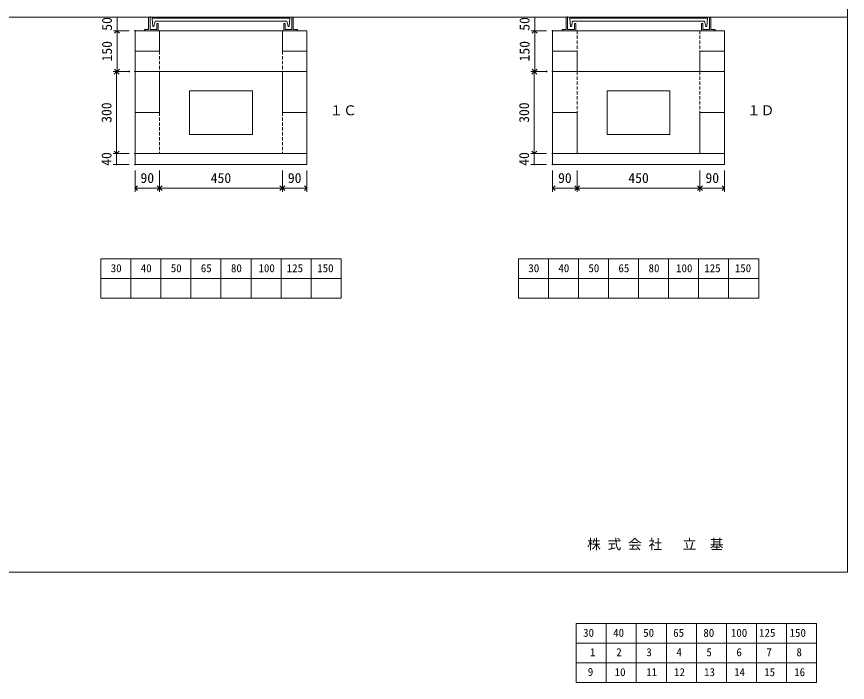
# Model space of a CAD drawing. Units: millimetres, scale not verified. Extents: x -4890 to 18490, y -2339 to 2339.
# Drawn here: x 1846 to 4890, y -2339 to 101 of the extents above; entities that cross this region are included whole.
import ezdxf
from ezdxf.enums import TextEntityAlignment as Align

# ---------------------------------------------------------------- set-up
doc = ezdxf.new("R2010")
doc.units = ezdxf.units.MM
doc.header["$LTSCALE"] = 10
doc.header["$PDMODE"] = 32
doc.header["$PDSIZE"] = 2
doc.linetypes.add('DASHED1', pattern=[1.8, 1.2, -0.6])
doc.linetypes.add('USER5', pattern=[3.185, 0.01, -3.175])
doc.layers.add('0-1_Defpoints', color=7, linetype='Continuous')
for name, color, linetype, lineweight in [('0-2_waku', 7, 'Continuous', 18), ('0-3_gaikei', 7, 'Continuous', 18), ('0-4_kakure', 7, 'USER5', 18), ('0-5_sunpou', 7, 'Continuous', 5), ('0-8_uchigawa', 6, 'Continuous', 18), ('0-A_futa', 3, 'Continuous', 18), ('0-B_GL', 4, 'Continuous', 18), ('0-D_文字１', 7, 'Continuous', 18), ('1-4_文字２', 7, 'Continuous', 5)]:
    doc.layers.add(name, color=color, linetype=linetype, lineweight=lineweight)
doc.styles.add('ＭＳ ゴシック', font='')
doc.styles.get('ＭＳ ゴシック').set_extended_font_data('MS Gothic')

# ---------------------------------------------------------------- blocks, each defined once
blk = doc.blocks.new('_Open90')
at = {"layer": '0-5_sunpou'}
blk.add_line((0, 0), (-1, 0), dxfattribs=at)
blk.add_lwpolyline([(-0.5, 0.5), (0, 0), (-0.5, -0.5)], dxfattribs=at)
blk = doc.blocks.new('D50')
at = {"layer": '0-1_Defpoints'}
for p in [(3727.32, 2064.36), (3660.08, 1764.36), (3727.32, 1764.36)]:
    blk.add_point(p, dxfattribs=at)
at = {"layer": '0-5_sunpou'}
for p, q in [((3705.32, 2064.36), (3647.08, 2064.36)), ((3660.08, 2046.36), (3660.08, 1782.36)), ((3705.32, 1764.36), (3647.08, 1764.36))]:
    blk.add_line(p, q, dxfattribs=at)
at = {"layer": '0-5_sunpou', "xscale": 18, "yscale": 18}
for p, rotation in [((3660.08, 2064.36), 90), ((3660.08, 1764.36), 270)]:
    blk.add_blockref('_Open90', p, dxfattribs=dict(at, rotation=rotation))
at = {"layer": '0-5_sunpou', "style": 'ＭＳ ゴシック'}
blk.add_text('300', height=36.66, rotation=90, dxfattribs=at).set_placement((3652.08, 1876.86), align=Align.BOTTOM_LEFT)
blk = doc.blocks.new('D51')
at = {"layer": '0-1_Defpoints'}
for p in [(3782.32, 2264.36), (3661.72, 2214.36), (3727.32, 2214.36)]:
    blk.add_point(p, dxfattribs=at)
at = {"layer": '0-5_sunpou'}
for p, q in [((3760.32, 2264.36), (3648.72, 2264.36)), ((3661.72, 2264.36), (3661.72, 2214.36)), ((3705.32, 2214.36), (3648.72, 2214.36))]:
    blk.add_line(p, q, dxfattribs=at)
at = {"layer": '0-5_sunpou', "style": 'ＭＳ ゴシック'}
blk.add_text('50', height=36.66, rotation=90, dxfattribs=at).set_placement((3653.72, 2214.36), align=Align.BOTTOM_LEFT)
blk = doc.blocks.new('D52')
at = {"layer": '0-1_Defpoints'}
for p in [(3727.32, 2214.36), (3661.72, 2064.36), (3705.32, 2064.36)]:
    blk.add_point(p, dxfattribs=at)
at = {"layer": '0-5_sunpou'}
for p, q in [((3705.32, 2214.36), (3648.72, 2214.36)), ((3661.72, 2196.36), (3661.72, 2082.36)), ((3683.32, 2064.36), (3648.72, 2064.36))]:
    blk.add_line(p, q, dxfattribs=at)
at = {"layer": '0-5_sunpou', "xscale": 18, "yscale": 18}
for p, rotation in [((3661.72, 2214.36), 90), ((3661.72, 2064.36), 270)]:
    blk.add_blockref('_Open90', p, dxfattribs=dict(at, rotation=rotation))
at = {"layer": '0-5_sunpou', "style": 'ＭＳ ゴシック'}
blk.add_text('150', height=36.66, rotation=90, dxfattribs=at).set_placement((3653.72, 2101.86), align=Align.BOTTOM_LEFT)
blk = doc.blocks.new('D53')
at = {"layer": '0-1_Defpoints'}
for p in [(5257.32, 2064.36), (5190.08, 1764.36), (5257.32, 1764.36)]:
    blk.add_point(p, dxfattribs=at)
at = {"layer": '0-5_sunpou'}
for p, q in [((5235.32, 2064.36), (5177.08, 2064.36)), ((5190.08, 2046.36), (5190.08, 1782.36)), ((5235.32, 1764.36), (5177.08, 1764.36))]:
    blk.add_line(p, q, dxfattribs=at)
at = {"layer": '0-5_sunpou', "xscale": 18, "yscale": 18}
for p, rotation in [((5190.08, 2064.36), 90), ((5190.08, 1764.36), 270)]:
    blk.add_blockref('_Open90', p, dxfattribs=dict(at, rotation=rotation))
at = {"layer": '0-5_sunpou', "style": 'ＭＳ ゴシック'}
blk.add_text('300', height=36.66, rotation=90, dxfattribs=at).set_placement((5182.08, 1876.86), align=Align.BOTTOM_LEFT)
blk = doc.blocks.new('D54')
at = {"layer": '0-1_Defpoints'}
for p in [(5312.32, 2264.36), (5191.72, 2214.36), (5257.32, 2214.36)]:
    blk.add_point(p, dxfattribs=at)
at = {"layer": '0-5_sunpou'}
for p, q in [((5290.32, 2264.36), (5178.72, 2264.36)), ((5191.72, 2264.36), (5191.72, 2214.36)), ((5235.32, 2214.36), (5178.72, 2214.36))]:
    blk.add_line(p, q, dxfattribs=at)
at = {"layer": '0-5_sunpou', "style": 'ＭＳ ゴシック'}
blk.add_text('50', height=36.66, rotation=90, dxfattribs=at).set_placement((5183.72, 2214.36), align=Align.BOTTOM_LEFT)
blk = doc.blocks.new('D55')
at = {"layer": '0-1_Defpoints'}
for p in [(5257.32, 2214.36), (5191.72, 2064.36), (5235.32, 2064.36)]:
    blk.add_point(p, dxfattribs=at)
at = {"layer": '0-5_sunpou'}
for p, q in [((5235.32, 2214.36), (5178.72, 2214.36)), ((5191.72, 2196.36), (5191.72, 2082.36)), ((5213.32, 2064.36), (5178.72, 2064.36))]:
    blk.add_line(p, q, dxfattribs=at)
at = {"layer": '0-5_sunpou', "xscale": 18, "yscale": 18}
for p, rotation in [((5191.72, 2214.36), 90), ((5191.72, 2064.36), 270)]:
    blk.add_blockref('_Open90', p, dxfattribs=dict(at, rotation=rotation))
at = {"layer": '0-5_sunpou', "style": 'ＭＳ ゴシック'}
blk.add_text('150', height=36.66, rotation=90, dxfattribs=at).set_placement((5183.72, 2101.86), align=Align.BOTTOM_LEFT)
blk = doc.blocks.new('D58')
at = {"layer": '0-1_Defpoints'}
for p in [(3727.32, 1764.36), (3660.08, 1724.36), (3727.32, 1724.36)]:
    blk.add_point(p, dxfattribs=at)
at = {"layer": '0-5_sunpou'}
for p, q in [((3705.32, 1764.36), (3647.08, 1764.36)), ((3660.08, 1764.36), (3660.08, 1724.36)), ((3705.32, 1724.36), (3647.08, 1724.36))]:
    blk.add_line(p, q, dxfattribs=at)
at = {"layer": '0-5_sunpou', "style": 'ＭＳ ゴシック'}
blk.add_text('40', height=36.66, rotation=90, dxfattribs=at).set_placement((3652.08, 1719.36), align=Align.BOTTOM_LEFT)
blk = doc.blocks.new('D59')
at = {"layer": '0-1_Defpoints'}
for p in [(5257.32, 1764.36), (5190.08, 1724.36), (5257.32, 1724.36)]:
    blk.add_point(p, dxfattribs=at)
at = {"layer": '0-5_sunpou'}
for p, q in [((5235.32, 1764.36), (5177.08, 1764.36)), ((5190.08, 1764.36), (5190.08, 1724.36)), ((5235.32, 1724.36), (5177.08, 1724.36))]:
    blk.add_line(p, q, dxfattribs=at)
at = {"layer": '0-5_sunpou', "style": 'ＭＳ ゴシック'}
blk.add_text('40', height=36.66, rotation=90, dxfattribs=at).set_placement((5182.08, 1719.36), align=Align.BOTTOM_LEFT)

msp = doc.modelspace()

# ---------------------------------------------------------------- linework, layer by layer
at = {"layer": '0-2_waku'}
for p, q in [((4890, 2339.23), (4890, -1935.77)), ((4890, 2339.23), (4890, -1935.77)), ((2155, -786.77), (2155, -930.77)), ((2155, -786.77), (2155, -930.77)), ((2155, -786.77), (2155, -930.77)), ((2155, -786.77), (2155, -930.77)), ((2155, -786.77), (3035, -786.77)), ((2265, -786.77), (2265, -930.77)), ((2375, -786.77), (2375, -930.77)), ((2375, -786.77), (2375, -930.77)), ((2485, -786.77), (2485, -930.77)), ((2595, -786.77), (2595, -930.77)), ((2705, -786.77), (2705, -930.77)), ((2815, -786.77), (2815, -930.77)), ((2925, -786.77), (2925, -930.77)), ((3035, -786.77), (3035, -930.77)), ((3685, -786.77), (3685, -930.77)), ((3685, -786.77), (3685, -930.77)), ((3685, -786.77), (3685, -930.77)), ((3685, -786.77), (3685, -930.77)), ((3685, -786.77), (4565, -786.77)), ((3795, -786.77), (3795, -930.77)), ((3905, -786.77), (3905, -930.77)), ((3905, -786.77), (3905, -930.77)), ((4015, -786.77), (4015, -930.77)), ((4125, -786.77), (4125, -930.77)), ((4235, -786.77), (4235, -930.77)), ((4345, -786.77), (4345, -930.77)), ((4455, -786.77), (4455, -930.77)), ((4565, -786.77), (4565, -930.77)), ((2155, -858.77), (3035, -858.77)), ((3685, -858.77), (4565, -858.77)), ((2155, -930.77), (3035, -930.77)), ((3685, -930.77), (4565, -930.77)), ((-1230, -1935.77), (4890, -1935.77)), ((-1230, -1935.77), (4890, -1935.77)), ((-1230, -1935.77), (4890, -1935.77))]:
    msp.add_line(p, q, dxfattribs=at)
at = {"layer": '0-3_gaikei'}
for p, q in [((2280, 49.23), (2910, 49.23)), ((2280, 49.23), (2910, 49.23)), ((2280, 49.23), (2370, 49.23)), ((2280, 49.23), (2910, 49.23)), ((2280, 49.23), (2370, 49.23)), ((2280, 49.23), (2910, 49.23)), ((2280, 49.23), (2910, 49.23)), ((2280, 49.23), (2910, 49.23)), ((2280, -440.77), (2280, 49.23)), ((2360, 49.23), (2830, 49.23)), ((2360, 49.23), (2830, 49.23)), ((2370, 49.23), (2820, 49.23)), ((2370, -25.77), (2370, 49.23)), ((2820, 49.23), (2910, 49.23)), ((2820, 49.23), (2910, 49.23)), ((2820, -25.77), (2820, 49.23)), ((2910, 49.23), (2910, -440.77)), ((3810, 49.23), (4440, 49.23)), ((3810, 49.23), (4440, 49.23)), ((3810, 49.23), (3900, 49.23)), ((3810, 49.23), (4440, 49.23)), ((3810, 49.23), (3900, 49.23)), ((3810, 49.23), (4440, 49.23)), ((3810, 49.23), (4440, 49.23)), ((3810, 49.23), (4440, 49.23)), ((3810, -440.77), (3810, 49.23)), ((3890, 49.23), (4360, 49.23)), ((3890, 49.23), (4360, 49.23)), ((3900, 49.23), (4350, 49.23)), ((4350, 49.23), (4440, 49.23)), ((4350, 49.23), (4440, 49.23)), ((4440, 49.23), (4440, -440.77)), ((2280, -25.77), (2370, -25.77)), ((2820, -25.77), (2910, -25.77)), ((3810, -25.77), (3900, -25.77)), ((3900, -100.77), (3900, -25.77)), ((4350, -25.77), (4440, -25.77)), ((4350, -100.77), (4350, -25.77)), ((2280, -100.77), (2910, -100.77)), ((2280, -100.77), (2910, -100.77)), ((2280, -100.77), (2910, -100.77)), ((2360, -100.77), (2830, -100.77)), ((2360, -100.77), (2830, -100.77)), ((2370, -100.77), (2370, -250.77)), ((2820, -100.77), (2820, -250.77)), ((3810, -100.77), (4440, -100.77)), ((3810, -100.77), (4440, -100.77)), ((3810, -100.77), (4440, -100.77)), ((3890, -100.77), (4360, -100.77)), ((3890, -100.77), (4360, -100.77)), ((2280, -250.77), (2370, -250.77)), ((2820, -250.77), (2910, -250.77)), ((3810, -250.77), (3900, -250.77)), ((3900, -250.77), (3900, -400.77)), ((4350, -250.77), (4440, -250.77)), ((4350, -250.77), (4350, -400.77)), ((2280, -400.77), (2910, -400.77)), ((2280, -400.77), (2910, -400.77)), ((3810, -400.77), (4440, -400.77)), ((3810, -400.77), (4440, -400.77)), ((2280, -440.77), (2910, -440.77)), ((2280, -440.77), (2910, -440.77)), ((2280, -440.77), (2910, -440.77)), ((2280, -440.77), (2910, -440.77)), ((3810, -440.77), (4440, -440.77)), ((3810, -440.77), (4440, -440.77)), ((3810, -440.77), (4440, -440.77)), ((3810, -440.77), (4440, -440.77))]:
    msp.add_line(p, q, dxfattribs=at)
at = {"layer": '0-4_kakure', "linetype": 'Continuous'}
for p, q in [((2370, -25.77), (2370, 49.23)), ((2820, -25.77), (2820, 49.23)), ((3900, -100.77), (3900, -25.77)), ((4350, -100.77), (4350, -25.77)), ((3900, -250.77), (3900, -400.77)), ((4350, -250.77), (4350, -400.77))]:
    msp.add_line(p, q, dxfattribs=at)
at = {"layer": '0-4_kakure', "linetype": 'DASHED1', "lineweight": 5}
for p, q in [((3900, 49.23), (3900, -25.77)), ((4350, 49.23), (4350, -25.77)), ((2370, -25.77), (2370, -100.77)), ((2820, -25.77), (2820, -100.77)), ((3900, -100.77), (3900, -250.77)), ((4350, -100.77), (4350, -250.77)), ((2370, -250.77), (2370, -400.77)), ((2820, -250.77), (2820, -400.77))]:
    msp.add_line(p, q, dxfattribs=at)
at = {"layer": '0-5_sunpou'}
for p, q in [((2280, -462.77), (2280, -540.7)), ((2370, -462.77), (2370, -540.7)), ((2370, -462.77), (2370, -540.7)), ((2820, -462.77), (2820, -540.7)), ((2820, -462.77), (2820, -540.7)), ((2910, -462.77), (2910, -540.7)), ((3810, -462.77), (3810, -540.7)), ((3900, -462.77), (3900, -540.7)), ((3900, -462.77), (3900, -540.7)), ((4350, -462.77), (4350, -540.7)), ((4350, -462.77), (4350, -540.7)), ((4440, -462.77), (4440, -540.7)), ((2298, -527.7), (2352, -527.7)), ((2388, -527.7), (2802, -527.7)), ((2838, -527.7), (2892, -527.7)), ((3828, -527.7), (3882, -527.7)), ((3918, -527.7), (4332, -527.7)), ((4368, -527.7), (4422, -527.7))]:
    msp.add_line(p, q, dxfattribs=at)
at = {"layer": '0-8_uchigawa'}
for p, q in [((2480, -330.77), (2480, -170.77)), ((2480, -170.77), (2710, -170.77)), ((2710, -330.77), (2710, -170.77)), ((4010, -330.77), (4010, -170.77)), ((4010, -170.77), (4240, -170.77)), ((4240, -330.77), (4240, -170.77)), ((2480, -330.77), (2710, -330.77)), ((4010, -330.77), (4240, -330.77))]:
    msp.add_line(p, q, dxfattribs=at)
at = {"layer": '0-A_futa'}
for p, q in [((2330, 97.23), (2330, 54.23)), ((2332, 99.23), (2335, 99.23)), ((2335, 99.23), (2335, 54.23)), ((2342.81, 94.73), (2847.14, 94.73)), ((2342.81, 94.73), (2345.3, 64.73)), ((2847.14, 94.73), (2844.89, 64.73)), ((2855, 99.23), (2855, 54.23)), ((2855, 99.23), (2858, 99.23)), ((2860, 97.23), (2860, 54.23)), ((3860, 97.23), (3860, 54.23)), ((3862, 99.23), (3865, 99.23)), ((3865, 99.23), (3865, 54.23)), ((3872.81, 94.73), (4377.14, 94.73)), ((3872.81, 94.73), (3875.3, 64.73)), ((4377.14, 94.73), (4374.89, 64.73)), ((4385, 99.23), (4385, 54.23)), ((4385, 99.23), (4388, 99.23)), ((4390, 97.23), (4390, 54.23)), ((2345.3, 64.73), (2349.01, 64.73)), ((2353.33, 83.73), (2349.01, 64.73)), ((2353.33, 83.73), (2836.67, 83.73)), ((2360, 74.23), (2360, 54.23)), ((2362, 76.23), (2363, 76.23)), ((2365, 74.23), (2365, 49.23)), ((2825, 74.23), (2825, 49.23)), ((2828, 76.23), (2827, 76.23)), ((2830, 74.23), (2830, 54.23)), ((2836.67, 83.73), (2840.99, 64.73)), ((2844.89, 64.73), (2840.99, 64.73)), ((3875.3, 64.73), (3879.01, 64.73)), ((3883.33, 83.73), (3879.01, 64.73)), ((3883.33, 83.73), (4366.67, 83.73)), ((3890, 74.23), (3890, 54.23)), ((3892, 76.23), (3893, 76.23)), ((3895, 74.23), (3895, 49.23)), ((4355, 74.23), (4355, 49.23)), ((4358, 76.23), (4357, 76.23)), ((4360, 74.23), (4360, 54.23)), ((4366.67, 83.73), (4370.99, 64.73)), ((4374.89, 64.73), (4370.99, 64.73)), ((2315, 52.23), (2315, 51.23)), ((2317, 54.23), (2330, 54.23)), ((2365, 49.23), (2317, 49.23)), ((2335, 54.23), (2360, 54.23)), ((2825, 49.23), (2873, 49.23)), ((2855, 54.23), (2830, 54.23)), ((2873, 54.23), (2860, 54.23)), ((2875, 52.23), (2875, 51.23)), ((3845, 52.23), (3845, 51.23)), ((3847, 54.23), (3860, 54.23)), ((3895, 49.23), (3847, 49.23)), ((3865, 54.23), (3890, 54.23)), ((4355, 49.23), (4403, 49.23)), ((4385, 54.23), (4360, 54.23)), ((4403, 54.23), (4390, 54.23)), ((4405, 52.23), (4405, 51.23))]:
    msp.add_line(p, q, dxfattribs=at)
for centre, start, end in [((2332, 97.23), 90, 180), ((2858, 97.23), 0, 90), ((3862, 97.23), 90, 180), ((4388, 97.23), 0, 90), ((2362, 74.23), 90, 180), ((2363, 74.23), 0, 90), ((2827, 74.23), 90, 180), ((2828, 74.23), 0, 90), ((3892, 74.23), 90, 180), ((3893, 74.23), 0, 90), ((4357, 74.23), 90, 180), ((4358, 74.23), 0, 90), ((2317, 52.23), 90, 180), ((2317, 51.23), 180, 270), ((2873, 52.23), 0, 90), ((2873, 51.23), 270, 0), ((3847, 52.23), 90, 180), ((3847, 51.23), 180, 270), ((4403, 52.23), 0, 90), ((4403, 51.23), 270, 0)]:
    msp.add_arc(centre, 2, start, end, dxfattribs=at)
at = {"layer": '0-B_GL'}
msp.add_line((-1230, 99.23), (4890, 99.23), dxfattribs=at)
msp.add_line((-1230, 99.23), (4890, 99.23), dxfattribs=at)
at = {"layer": '1-4_文字２'}
for p, q in [((3896.7, -2123.24), (3896.7, -2267.24)), ((3896.7, -2123.24), (3896.7, -2267.24)), ((3896.7, -2123.24), (3896.7, -2267.24)), ((3896.7, -2123.24), (3896.7, -2267.24)), ((3896.7, -2123.24), (4776.7, -2123.24)), ((3896.7, -2123.24), (3896.7, -2267.24)), ((3896.7, -2123.24), (3896.7, -2267.24)), ((3896.7, -2123.24), (3896.7, -2267.24)), ((3896.7, -2123.24), (3896.7, -2267.24)), ((3896.7, -2123.24), (4776.7, -2123.24)), ((4006.7, -2123.24), (4006.7, -2267.24)), ((4006.7, -2123.24), (4006.7, -2267.24)), ((4116.7, -2123.24), (4116.7, -2267.24)), ((4116.7, -2123.24), (4116.7, -2267.24)), ((4116.7, -2123.24), (4116.7, -2267.24)), ((4116.7, -2123.24), (4116.7, -2267.24)), ((4226.7, -2123.24), (4226.7, -2267.24)), ((4226.7, -2123.24), (4226.7, -2267.24)), ((4336.7, -2123.24), (4336.7, -2267.24)), ((4336.7, -2123.24), (4336.7, -2267.24)), ((4446.7, -2123.24), (4446.7, -2267.24)), ((4446.7, -2123.24), (4446.7, -2267.24)), ((4556.7, -2123.24), (4556.7, -2267.24)), ((4556.7, -2123.24), (4556.7, -2267.24)), ((4666.7, -2123.24), (4666.7, -2267.24)), ((4666.7, -2123.24), (4666.7, -2267.24)), ((4776.7, -2123.24), (4776.7, -2267.24)), ((4776.7, -2123.24), (4776.7, -2267.24)), ((3896.7, -2195.24), (4776.7, -2195.24)), ((3896.7, -2195.24), (4776.7, -2195.24)), ((3896.7, -2267.24), (4776.7, -2267.24)), ((3896.7, -2267.24), (4776.7, -2267.24)), ((3896.7, -2267.24), (3896.7, -2339.24)), ((3896.7, -2267.24), (3896.7, -2339.24)), ((3896.7, -2267.24), (3896.7, -2339.24)), ((3896.7, -2267.24), (3896.7, -2339.24)), ((3896.7, -2267.24), (4776.7, -2267.24)), ((3896.7, -2267.24), (3896.7, -2339.24)), ((3896.7, -2267.24), (3896.7, -2339.24)), ((3896.7, -2267.24), (3896.7, -2339.24)), ((3896.7, -2267.24), (3896.7, -2339.24)), ((3896.7, -2267.24), (4776.7, -2267.24)), ((4006.7, -2267.24), (4006.7, -2339.24)), ((4006.7, -2267.24), (4006.7, -2339.24)), ((4116.7, -2267.24), (4116.7, -2339.24)), ((4116.7, -2267.24), (4116.7, -2339.24)), ((4116.7, -2267.24), (4116.7, -2339.24)), ((4116.7, -2267.24), (4116.7, -2339.24)), ((4226.7, -2267.24), (4226.7, -2339.24)), ((4226.7, -2267.24), (4226.7, -2339.24)), ((4336.7, -2267.24), (4336.7, -2339.24)), ((4336.7, -2267.24), (4336.7, -2339.24)), ((4446.7, -2267.24), (4446.7, -2339.24)), ((4446.7, -2267.24), (4446.7, -2339.24)), ((4556.7, -2267.24), (4556.7, -2339.24)), ((4556.7, -2267.24), (4556.7, -2339.24)), ((4666.7, -2267.24), (4666.7, -2339.24)), ((4666.7, -2267.24), (4666.7, -2339.24)), ((4776.7, -2267.24), (4776.7, -2339.24)), ((4776.7, -2267.24), (4776.7, -2339.24)), ((3896.7, -2339.24), (4776.7, -2339.24)), ((3896.7, -2339.24), (4776.7, -2339.24))]:
    msp.add_line(p, q, dxfattribs=at)

# ---------------------------------------------------------------- block references
at = {"layer": '0-5_sunpou'}
for name in ['D51', 'D54', 'D52', 'D55', 'D50', 'D53', 'D58', 'D59']:
    msp.add_blockref(name, (-1447.32, -2165.13), dxfattribs=at)
at = {"layer": '0-5_sunpou', "xscale": 18, "yscale": 18, "rotation": 180}
for p in [(2280, -527.7), (2370, -527.7), (2820, -527.7), (3810, -527.7), (3900, -527.7), (4350, -527.7)]:
    msp.add_blockref('_Open90', p, dxfattribs=at)
at = {"layer": '0-5_sunpou', "xscale": 18, "yscale": 18}
for p in [(2370, -527.7), (2820, -527.7), (2910, -527.7), (3900, -527.7), (4350, -527.7), (4440, -527.7)]:
    msp.add_blockref('_Open90', p, dxfattribs=at)

# ---------------------------------------------------------------- texts
at = {"layer": '0-5_sunpou', "style": 'ＭＳ ゴシック'}
for s, p in [('90', (2300, -519.7)), ('450', (2557.5, -519.7)), ('90', (2840, -519.7)), ('90', (3830, -519.7)), ('450', (4087.5, -519.7)), ('90', (4370, -519.7))]:
    msp.add_text(s, height=36.66, dxfattribs=at).set_placement(p, align=Align.BOTTOM_LEFT)
at = {"layer": '0-D_文字１', "style": 'ＭＳ ゴシック'}
for s, height, p in [('１Ｃ', 36.66, (2992.51, -271.72)), ('１Ｄ', 36.66, (4522.51, -271.72)), ('30', 29.33, (2191.11, -844.59)), ('40', 29.33, (2301.11, -844.59)), ('50', 29.33, (2411.11, -844.59)), ('65', 29.33, (2521.11, -844.59)), ('80', 29.33, (2631.52, -844.59)), ('100', 29.33, (2732.39, -844.59)), ('125', 29.33, (2835.78, -844.59)), ('150', 29.33, (2947.54, -844.59)), ('30', 29.33, (3721.11, -844.59)), ('40', 29.33, (3831.11, -844.59)), ('50', 29.33, (3941.11, -844.59)), ('65', 29.33, (4051.11, -844.59)), ('80', 29.33, (4161.52, -844.59)), ('100', 29.33, (4262.39, -844.59)), ('125', 29.33, (4365.78, -844.59)), ('150', 29.33, (4477.54, -844.59)), ('株 式 会 社 \u3000立\u3000基', 36.66, (3936.53, -1862.13))]:
    msp.add_text(s, height=height, dxfattribs=at).set_placement(p, align=Align.BOTTOM_LEFT)
at = {"layer": '1-4_文字２', "style": 'ＭＳ ゴシック'}
for s, p in [('30', (3921.85, -2181.06)), ('30', (3921.85, -2181.06)), ('40', (4031.85, -2181.06)), ('40', (4031.85, -2181.06)), ('50', (4141.85, -2181.06)), ('50', (4141.85, -2181.06)), ('65', (4251.85, -2181.06)), ('65', (4251.85, -2181.06)), ('80', (4362.26, -2181.06)), ('80', (4362.26, -2181.06)), ('100', (4463.13, -2181.06)), ('100', (4463.13, -2181.06)), ('125', (4566.52, -2181.06)), ('125', (4566.52, -2181.06)), ('150', (4678.28, -2181.06)), ('150', (4678.28, -2181.06)), ('1', (3947, -2252.09)), ('2', (4043.43, -2252.09)), ('3', (4153.43, -2252.09)), ('4', (4263.43, -2252.09)), ('5', (4373.43, -2252.09)), ('6', (4483.43, -2252.09)), ('7', (4593.43, -2252.09)), ('8', (4703.43, -2252.09)), ('9', (3938.93, -2324.09)), ('10', (4037.35, -2325.06)), ('11', (4152.84, -2325.06)), ('12', (4255.05, -2325.06)), ('13', (4365.05, -2325.06)), ('14', (4475.05, -2325.06)), ('15', (4585.05, -2325.06)), ('16', (4695.05, -2325.06))]:
    msp.add_text(s, height=29.33, dxfattribs=at).set_placement(p, align=Align.BOTTOM_LEFT)

doc.saveas('drawing.dxf')
